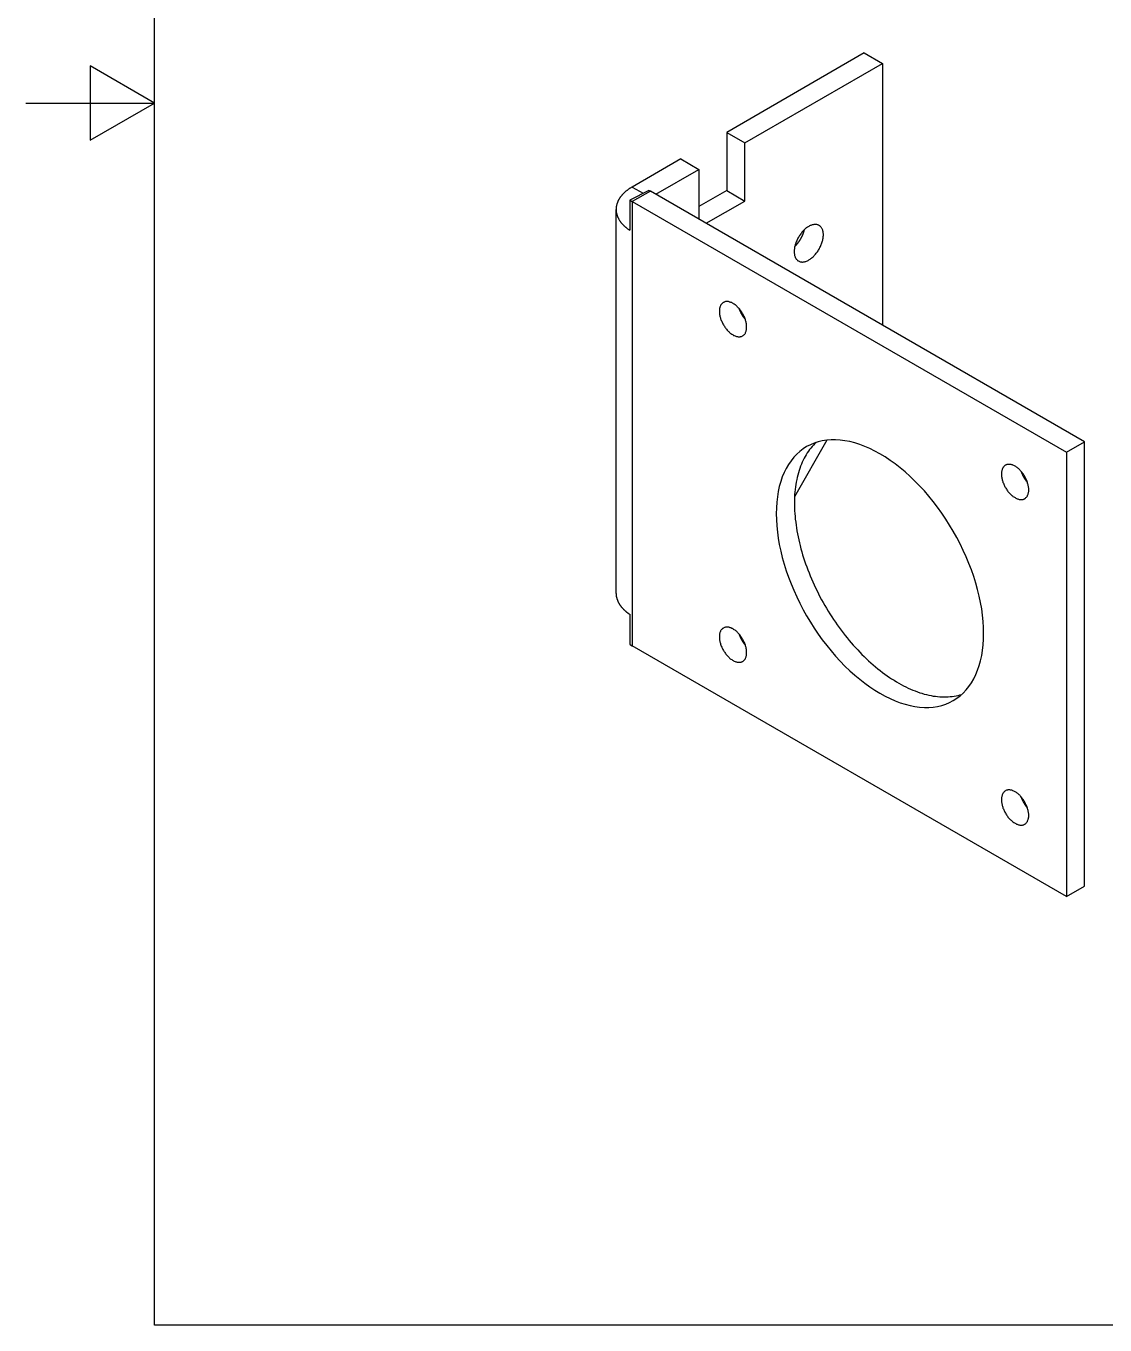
# Model space of a CAD drawing. Extents: x 0 to 297, y 0 to 210.
# Drawn here: x 0 to 83.9, y 10 to 111 of the extents above; entities that cross this region are included whole.
import ezdxf

# ---------------------------------------------------------------- set-up
doc = ezdxf.new("R2010")
doc.units = 0
doc.layers.get('0').update_dxf_attribs({"linetype": 'CONTINUOUS'})
for name, color, linetype in [('BORDER__ISO_', 7, 'CONTINUOUS'), ('VISIBLE__ISO_', 7, 'CONTINUOUS'), ('VISIBLE_NARROW__ISO_', 7, 'CONTINUOUS')]:
    doc.layers.add(name, color=color, linetype=linetype)

# ---------------------------------------------------------------- blocks, each defined once
blk = doc.blocks.new('BORDERS_DEFAULT_BORDER')
at = {"layer": 'BORDER__ISO_', "flags": 128}
for points in [[(10, 10), (10, 200), (287, 200), (287, 10), (10, 10)], [(0, 105), (10, 105), (5, 107.89), (5, 102.11), (10, 105)]]:
    blk.add_lwpolyline(points, dxfattribs=at)

msp = doc.modelspace()

# ---------------------------------------------------------------- linework, layer by layer
at = {"layer": 'VISIBLE__ISO_'}
for p, q in [((65.15, 108.89), (54.46, 102.72)), ((55.87, 101.9), (66.57, 108.07)), ((65.15, 108.89), (66.57, 108.07)), ((66.57, 108.07), (66.57, 87.74)), ((54.46, 102.72), (54.46, 98.2)), ((54.46, 102.72), (55.87, 101.9)), ((55.87, 97.38), (55.87, 101.9)), ((50.89, 100.65), (47.11, 98.47)), ((50.89, 100.65), (52.3, 99.84)), ((48.95, 97.91), (52.3, 99.84)), ((52.3, 99.84), (52.3, 95.97)), ((48.42, 98.21), (46.92, 97.45)), ((82.28, 78.66), (48.53, 98.15)), ((54.46, 98.2), (52.3, 96.95)), ((54.46, 98.2), (55.87, 97.38)), ((46.92, 97.45), (46.92, 95.11)), ((47.11, 97.34), (80.87, 77.85)), ((52.87, 95.65), (55.87, 97.38)), ((45.86, 66.88), (45.86, 96.73)), ((62.23, 78.79), (59.74, 74.39)), ((80.87, 77.85), (82.28, 78.66)), ((80.87, 77.85), (80.87, 43.31)), ((82.28, 44.13), (82.28, 78.66)), ((46.92, 65.26), (46.92, 62.92)), ((80.87, 43.31), (47.11, 62.8)), ((80.87, 43.31), (82.28, 44.13))]:
    msp.add_line(p, q, dxfattribs=at)
for points in [[(47.11, 98.47, 0), (47.08, 98.45, 0), (47.04, 98.43, 0), (47.01, 98.41, 0), (46.97, 98.39, 0), (46.94, 98.37, 0), (46.91, 98.35, 0), (46.87, 98.33, 0), (46.84, 98.3, 0), (46.81, 98.28, 0), (46.78, 98.26, 0), (46.75, 98.23, 0), (46.72, 98.21, 0), (46.69, 98.19, 0), (46.66, 98.17, 0), (46.63, 98.14, 0), (46.6, 98.12, 0), (46.57, 98.09, 0), (46.55, 98.07, 0), (46.52, 98.05, 0), (46.49, 98.02, 0), (46.47, 98, 0), (46.44, 97.97, 0), (46.42, 97.95, 0), (46.39, 97.92, 0), (46.37, 97.9, 0), (46.34, 97.87, 0), (46.32, 97.84, 0), (46.3, 97.82, 0), (46.28, 97.79, 0), (46.26, 97.77, 0), (46.23, 97.74, 0), (46.21, 97.71, 0), (46.19, 97.69, 0), (46.18, 97.66, 0), (46.16, 97.63, 0), (46.14, 97.61, 0), (46.12, 97.58, 0), (46.1, 97.55, 0), (46.09, 97.52, 0), (46.07, 97.5, 0), (46.06, 97.47, 0), (46.04, 97.44, 0), (46.03, 97.41, 0), (46.02, 97.39, 0), (46, 97.36, 0), (45.99, 97.33, 0), (45.98, 97.3, 0), (45.97, 97.27, 0), (45.96, 97.25, 0), (45.95, 97.22, 0), (45.94, 97.19, 0), (45.93, 97.16, 0), (45.92, 97.13, 0), (45.91, 97.1, 0), (45.9, 97.07, 0), (45.9, 97.05, 0), (45.89, 97.02, 0), (45.89, 96.99, 0), (45.88, 96.96, 0), (45.88, 96.93, 0), (45.87, 96.9, 0), (45.87, 96.87, 0), (45.87, 96.84, 0), (45.87, 96.81, 0), (45.86, 96.79, 0), (45.86, 96.76, 0), (45.86, 96.73, 0), (45.86, 96.7, 0), (45.86, 96.67, 0), (45.87, 96.64, 0), (45.87, 96.61, 0), (45.87, 96.58, 0), (45.87, 96.55, 0), (45.88, 96.53, 0), (45.88, 96.5, 0), (45.89, 96.47, 0), (45.89, 96.44, 0), (45.9, 96.41, 0), (45.91, 96.38, 0), (45.91, 96.35, 0), (45.92, 96.32, 0), (45.93, 96.3, 0), (45.94, 96.27, 0), (45.95, 96.24, 0), (45.96, 96.21, 0), (45.97, 96.18, 0), (45.98, 96.15, 0), (46, 96.13, 0), (46.01, 96.1, 0), (46.02, 96.07, 0), (46.04, 96.04, 0), (46.05, 96.02, 0), (46.06, 95.99, 0), (46.08, 95.96, 0), (46.1, 95.93, 0), (46.11, 95.91, 0), (46.13, 95.88, 0), (46.15, 95.85, 0), (46.17, 95.82, 0), (46.18, 95.8, 0), (46.2, 95.77, 0), (46.22, 95.74, 0), (46.24, 95.72, 0), (46.27, 95.69, 0), (46.29, 95.67, 0), (46.31, 95.64, 0), (46.33, 95.61, 0), (46.35, 95.59, 0), (46.38, 95.56, 0), (46.4, 95.54, 0), (46.43, 95.51, 0), (46.45, 95.49, 0), (46.48, 95.46, 0), (46.5, 95.44, 0), (46.53, 95.41, 0), (46.56, 95.39, 0), (46.59, 95.36, 0), (46.61, 95.34, 0), (46.64, 95.32, 0), (46.67, 95.29, 0), (46.7, 95.27, 0), (46.73, 95.25, 0), (46.76, 95.22, 0), (46.79, 95.2, 0), (46.82, 95.18, 0), (46.86, 95.16, 0), (46.89, 95.13, 0), (46.92, 95.11, 0)], [(48.42, 98.21, 0), (48.43, 98.21, 0), (48.43, 98.21, 0), (48.43, 98.21, 0), (48.43, 98.21, 0), (48.43, 98.21, 0), (48.43, 98.21, 0), (48.43, 98.21, 0), (48.43, 98.21, 0), (48.43, 98.21, 0), (48.43, 98.21, 0), (48.43, 98.21, 0), (48.43, 98.21, 0), (48.43, 98.21, 0), (48.44, 98.21, 0), (48.44, 98.21, 0), (48.44, 98.21, 0), (48.44, 98.21, 0), (48.44, 98.21, 0), (48.44, 98.21, 0), (48.44, 98.2, 0), (48.44, 98.2, 0), (48.44, 98.2, 0), (48.44, 98.2, 0), (48.44, 98.2, 0), (48.44, 98.2, 0), (48.44, 98.2, 0), (48.45, 98.2, 0), (48.45, 98.2, 0), (48.45, 98.2, 0), (48.45, 98.2, 0), (48.45, 98.2, 0), (48.45, 98.2, 0), (48.45, 98.2, 0), (48.45, 98.2, 0), (48.45, 98.2, 0), (48.45, 98.2, 0), (48.45, 98.2, 0), (48.45, 98.2, 0), (48.45, 98.2, 0), (48.46, 98.19, 0), (48.46, 98.19, 0), (48.46, 98.19, 0), (48.46, 98.19, 0), (48.46, 98.19, 0), (48.46, 98.19, 0), (48.46, 98.19, 0), (48.46, 98.19, 0), (48.46, 98.19, 0), (48.46, 98.19, 0), (48.46, 98.19, 0), (48.46, 98.19, 0), (48.46, 98.19, 0), (48.47, 98.19, 0), (48.47, 98.19, 0), (48.47, 98.19, 0), (48.47, 98.19, 0), (48.47, 98.19, 0), (48.47, 98.19, 0), (48.47, 98.19, 0), (48.47, 98.19, 0), (48.47, 98.18, 0), (48.47, 98.18, 0), (48.47, 98.18, 0), (48.47, 98.18, 0), (48.47, 98.18, 0), (48.48, 98.18, 0), (48.48, 98.18, 0), (48.48, 98.18, 0), (48.48, 98.18, 0), (48.48, 98.18, 0), (48.48, 98.18, 0), (48.48, 98.18, 0), (48.48, 98.18, 0), (48.48, 98.18, 0), (48.48, 98.18, 0), (48.48, 98.18, 0), (48.48, 98.18, 0), (48.49, 98.18, 0), (48.49, 98.18, 0), (48.49, 98.18, 0), (48.49, 98.17, 0), (48.49, 98.17, 0), (48.49, 98.17, 0), (48.49, 98.17, 0), (48.49, 98.17, 0), (48.49, 98.17, 0), (48.49, 98.17, 0), (48.49, 98.17, 0), (48.49, 98.17, 0), (48.49, 98.17, 0), (48.5, 98.17, 0), (48.5, 98.17, 0), (48.5, 98.17, 0), (48.5, 98.17, 0), (48.5, 98.17, 0), (48.5, 98.17, 0), (48.5, 98.17, 0), (48.5, 98.17, 0), (48.5, 98.17, 0), (48.5, 98.17, 0), (48.5, 98.17, 0), (48.5, 98.17, 0), (48.51, 98.16, 0), (48.51, 98.16, 0), (48.51, 98.16, 0), (48.51, 98.16, 0), (48.51, 98.16, 0), (48.51, 98.16, 0), (48.51, 98.16, 0), (48.51, 98.16, 0), (48.51, 98.16, 0), (48.51, 98.16, 0), (48.51, 98.16, 0), (48.51, 98.16, 0), (48.51, 98.16, 0), (48.52, 98.16, 0), (48.52, 98.16, 0), (48.52, 98.16, 0), (48.52, 98.16, 0), (48.52, 98.16, 0), (48.52, 98.16, 0), (48.52, 98.16, 0), (48.52, 98.16, 0), (48.52, 98.15, 0), (48.52, 98.15, 0), (48.52, 98.15, 0), (48.52, 98.15, 0), (48.53, 98.15, 0)], [(46.92, 97.45, 0), (46.92, 97.45, 0), (46.92, 97.45, 0), (46.93, 97.45, 0), (46.93, 97.45, 0), (46.93, 97.45, 0), (46.93, 97.45, 0), (46.93, 97.45, 0), (46.93, 97.45, 0), (46.93, 97.44, 0), (46.94, 97.44, 0), (46.94, 97.44, 0), (46.94, 97.44, 0), (46.94, 97.44, 0), (46.94, 97.44, 0), (46.94, 97.44, 0), (46.94, 97.44, 0), (46.95, 97.44, 0), (46.95, 97.44, 0), (46.95, 97.44, 0), (46.95, 97.43, 0), (46.95, 97.43, 0), (46.95, 97.43, 0), (46.95, 97.43, 0), (46.96, 97.43, 0), (46.96, 97.43, 0), (46.96, 97.43, 0), (46.96, 97.43, 0), (46.96, 97.43, 0), (46.96, 97.43, 0), (46.96, 97.42, 0), (46.97, 97.42, 0), (46.97, 97.42, 0), (46.97, 97.42, 0), (46.97, 97.42, 0), (46.97, 97.42, 0), (46.97, 97.42, 0), (46.98, 97.42, 0), (46.98, 97.42, 0), (46.98, 97.42, 0), (46.98, 97.42, 0), (46.98, 97.41, 0), (46.98, 97.41, 0), (46.98, 97.41, 0), (46.99, 97.41, 0), (46.99, 97.41, 0), (46.99, 97.41, 0), (46.99, 97.41, 0), (46.99, 97.41, 0), (46.99, 97.41, 0), (46.99, 97.41, 0), (47, 97.41, 0), (47, 97.4, 0), (47, 97.4, 0), (47, 97.4, 0), (47, 97.4, 0), (47, 97.4, 0), (47, 97.4, 0), (47.01, 97.4, 0), (47.01, 97.4, 0), (47.01, 97.4, 0), (47.01, 97.4, 0), (47.01, 97.4, 0), (47.01, 97.39, 0), (47.01, 97.39, 0), (47.02, 97.39, 0), (47.02, 97.39, 0), (47.02, 97.39, 0), (47.02, 97.39, 0), (47.02, 97.39, 0), (47.02, 97.39, 0), (47.02, 97.39, 0), (47.03, 97.39, 0), (47.03, 97.39, 0), (47.03, 97.38, 0), (47.03, 97.38, 0), (47.03, 97.38, 0), (47.03, 97.38, 0), (47.04, 97.38, 0), (47.04, 97.38, 0), (47.04, 97.38, 0), (47.04, 97.38, 0), (47.04, 97.38, 0), (47.04, 97.38, 0), (47.04, 97.38, 0), (47.05, 97.37, 0), (47.05, 97.37, 0), (47.05, 97.37, 0), (47.05, 97.37, 0), (47.05, 97.37, 0), (47.05, 97.37, 0), (47.05, 97.37, 0), (47.06, 97.37, 0), (47.06, 97.37, 0), (47.06, 97.37, 0), (47.06, 97.37, 0), (47.06, 97.36, 0), (47.06, 97.36, 0), (47.07, 97.36, 0), (47.07, 97.36, 0), (47.07, 97.36, 0), (47.07, 97.36, 0), (47.07, 97.36, 0), (47.07, 97.36, 0), (47.07, 97.36, 0), (47.08, 97.36, 0), (47.08, 97.36, 0), (47.08, 97.35, 0), (47.08, 97.35, 0), (47.08, 97.35, 0), (47.08, 97.35, 0), (47.09, 97.35, 0), (47.09, 97.35, 0), (47.09, 97.35, 0), (47.09, 97.35, 0), (47.09, 97.35, 0), (47.09, 97.35, 0), (47.09, 97.35, 0), (47.1, 97.35, 0), (47.1, 97.34, 0), (47.1, 97.34, 0), (47.1, 97.34, 0), (47.1, 97.34, 0), (47.1, 97.34, 0), (47.1, 97.34, 0), (47.11, 97.34, 0), (47.11, 97.34, 0), (47.11, 97.34, 0), (47.11, 97.34, 0)], [(61.64, 95.49, 0), (61.6, 95.51, 0), (61.56, 95.53, 0), (61.51, 95.54, 0), (61.47, 95.55, 0), (61.42, 95.56, 0), (61.37, 95.56, 0), (61.32, 95.56, 0), (61.27, 95.56, 0), (61.22, 95.55, 0), (61.17, 95.54, 0), (61.11, 95.53, 0), (61.06, 95.51, 0), (61, 95.49, 0), (60.95, 95.47, 0), (60.89, 95.44, 0), (60.84, 95.41, 0), (60.78, 95.38, 0), (60.73, 95.34, 0), (60.67, 95.3, 0), (60.62, 95.26, 0), (60.56, 95.21, 0), (60.51, 95.16, 0), (60.46, 95.11, 0), (60.41, 95.06, 0), (60.35, 95, 0), (60.31, 94.95, 0), (60.26, 94.89, 0), (60.21, 94.83, 0), (60.16, 94.76, 0), (60.12, 94.7, 0), (60.08, 94.63, 0), (60.04, 94.56, 0), (60, 94.5, 0), (59.96, 94.43, 0), (59.93, 94.36, 0), (59.9, 94.29, 0), (59.87, 94.21, 0), (59.84, 94.14, 0), (59.82, 94.07, 0), (59.79, 94, 0), (59.77, 93.93, 0), (59.76, 93.86, 0), (59.74, 93.79, 0), (59.73, 93.72, 0), (59.72, 93.65, 0), (59.71, 93.58, 0), (59.71, 93.51, 0), (59.71, 93.45, 0), (59.71, 93.39, 0), (59.71, 93.32, 0), (59.72, 93.27, 0), (59.73, 93.21, 0), (59.74, 93.15, 0), (59.76, 93.1, 0), (59.77, 93.05, 0), (59.79, 93, 0), (59.82, 92.95, 0), (59.84, 92.91, 0), (59.87, 92.87, 0), (59.9, 92.83, 0), (59.93, 92.8, 0), (59.96, 92.77, 0), (60, 92.74, 0), (60.04, 92.72, 0), (60.08, 92.7, 0), (60.12, 92.68, 0), (60.16, 92.66, 0), (60.21, 92.65, 0), (60.26, 92.65, 0), (60.31, 92.64, 0), (60.35, 92.64, 0), (60.41, 92.65, 0), (60.46, 92.65, 0), (60.51, 92.66, 0), (60.56, 92.68, 0), (60.62, 92.69, 0), (60.67, 92.71, 0), (60.73, 92.74, 0), (60.78, 92.77, 0), (60.84, 92.8, 0), (60.89, 92.83, 0), (60.95, 92.87, 0), (61, 92.91, 0), (61.06, 92.95, 0), (61.11, 92.99, 0), (61.17, 93.04, 0), (61.22, 93.09, 0), (61.27, 93.15, 0), (61.32, 93.2, 0), (61.37, 93.26, 0), (61.42, 93.32, 0), (61.47, 93.38, 0), (61.51, 93.44, 0), (61.56, 93.51, 0), (61.6, 93.57, 0), (61.64, 93.64, 0), (61.68, 93.71, 0), (61.71, 93.78, 0), (61.75, 93.85, 0), (61.78, 93.92, 0), (61.81, 93.99, 0), (61.84, 94.06, 0), (61.86, 94.13, 0), (61.88, 94.21, 0), (61.9, 94.28, 0), (61.92, 94.35, 0), (61.94, 94.42, 0), (61.95, 94.49, 0), (61.96, 94.56, 0), (61.96, 94.62, 0), (61.97, 94.69, 0), (61.97, 94.76, 0), (61.97, 94.82, 0), (61.96, 94.88, 0), (61.96, 94.94, 0), (61.95, 95, 0), (61.94, 95.05, 0), (61.92, 95.11, 0), (61.9, 95.16, 0), (61.88, 95.21, 0), (61.86, 95.25, 0), (61.84, 95.29, 0), (61.81, 95.33, 0), (61.78, 95.37, 0), (61.75, 95.41, 0), (61.71, 95.44, 0), (61.68, 95.46, 0), (61.64, 95.49, 0)], [(59.76, 93.86, 0), (59.77, 93.87, 0), (59.77, 93.88, 0), (59.78, 93.89, 0), (59.79, 93.89, 0), (59.8, 93.9, 0), (59.81, 93.91, 0), (59.81, 93.92, 0), (59.82, 93.93, 0), (59.83, 93.93, 0), (59.84, 93.94, 0), (59.85, 93.95, 0), (59.85, 93.96, 0), (59.86, 93.97, 0), (59.87, 93.98, 0), (59.88, 93.98, 0), (59.89, 93.99, 0), (59.89, 94, 0), (59.9, 94.01, 0), (59.91, 94.02, 0), (59.92, 94.03, 0), (59.92, 94.04, 0), (59.93, 94.05, 0), (59.94, 94.05, 0), (59.95, 94.06, 0), (59.96, 94.07, 0), (59.96, 94.08, 0), (59.97, 94.09, 0), (59.98, 94.1, 0), (59.99, 94.11, 0), (59.99, 94.12, 0), (60, 94.13, 0), (60.01, 94.14, 0), (60.02, 94.15, 0), (60.02, 94.16, 0), (60.03, 94.17, 0), (60.04, 94.18, 0), (60.04, 94.18, 0), (60.05, 94.19, 0), (60.06, 94.2, 0), (60.07, 94.21, 0), (60.07, 94.22, 0), (60.08, 94.23, 0), (60.09, 94.24, 0), (60.09, 94.25, 0), (60.1, 94.26, 0), (60.11, 94.27, 0), (60.11, 94.28, 0), (60.12, 94.29, 0), (60.13, 94.3, 0), (60.13, 94.31, 0), (60.14, 94.32, 0), (60.15, 94.33, 0), (60.15, 94.34, 0), (60.16, 94.35, 0), (60.17, 94.36, 0), (60.17, 94.37, 0), (60.18, 94.38, 0), (60.19, 94.39, 0), (60.19, 94.41, 0), (60.2, 94.42, 0), (60.21, 94.43, 0), (60.21, 94.44, 0), (60.22, 94.45, 0), (60.22, 94.46, 0), (60.23, 94.47, 0), (60.24, 94.48, 0), (60.24, 94.49, 0), (60.25, 94.5, 0), (60.25, 94.51, 0), (60.26, 94.52, 0), (60.27, 94.53, 0), (60.27, 94.54, 0), (60.28, 94.55, 0), (60.28, 94.56, 0), (60.29, 94.58, 0), (60.29, 94.59, 0), (60.3, 94.6, 0), (60.3, 94.61, 0), (60.31, 94.62, 0), (60.32, 94.63, 0), (60.32, 94.64, 0), (60.33, 94.65, 0), (60.33, 94.66, 0), (60.34, 94.67, 0), (60.34, 94.68, 0), (60.35, 94.69, 0), (60.35, 94.71, 0), (60.36, 94.72, 0), (60.36, 94.73, 0), (60.37, 94.74, 0), (60.37, 94.75, 0), (60.38, 94.76, 0), (60.38, 94.77, 0), (60.38, 94.78, 0), (60.39, 94.79, 0), (60.39, 94.81, 0), (60.4, 94.82, 0), (60.4, 94.83, 0), (60.41, 94.84, 0), (60.41, 94.85, 0), (60.42, 94.86, 0), (60.42, 94.87, 0), (60.42, 94.88, 0), (60.43, 94.89, 0), (60.43, 94.9, 0), (60.44, 94.92, 0), (60.44, 94.93, 0), (60.44, 94.94, 0), (60.45, 94.95, 0), (60.45, 94.96, 0), (60.45, 94.97, 0), (60.46, 94.98, 0), (60.46, 94.99, 0), (60.46, 95, 0), (60.47, 95.02, 0), (60.47, 95.03, 0), (60.47, 95.04, 0), (60.48, 95.05, 0), (60.48, 95.06, 0), (60.48, 95.07, 0), (60.49, 95.08, 0), (60.49, 95.09, 0), (60.49, 95.1, 0), (60.49, 95.12, 0), (60.5, 95.13, 0), (60.5, 95.14, 0), (60.5, 95.15, 0), (60.51, 95.16, 0)], [(55.7, 86.9, 0), (55.74, 86.92, 0), (55.77, 86.95, 0), (55.8, 86.98, 0), (55.83, 87.01, 0), (55.86, 87.04, 0), (55.89, 87.08, 0), (55.91, 87.12, 0), (55.93, 87.16, 0), (55.95, 87.21, 0), (55.96, 87.26, 0), (55.98, 87.31, 0), (55.99, 87.36, 0), (56, 87.41, 0), (56.01, 87.47, 0), (56.01, 87.53, 0), (56.01, 87.58, 0), (56.01, 87.65, 0), (56.01, 87.71, 0), (56, 87.77, 0), (55.99, 87.84, 0), (55.98, 87.9, 0), (55.96, 87.97, 0), (55.95, 88.03, 0), (55.93, 88.1, 0), (55.91, 88.17, 0), (55.89, 88.23, 0), (55.86, 88.3, 0), (55.83, 88.37, 0), (55.8, 88.44, 0), (55.77, 88.5, 0), (55.74, 88.57, 0), (55.7, 88.63, 0), (55.66, 88.69, 0), (55.62, 88.76, 0), (55.58, 88.82, 0), (55.54, 88.88, 0), (55.5, 88.93, 0), (55.45, 88.99, 0), (55.4, 89.04, 0), (55.36, 89.09, 0), (55.31, 89.14, 0), (55.26, 89.19, 0), (55.21, 89.24, 0), (55.16, 89.28, 0), (55.11, 89.32, 0), (55.05, 89.36, 0), (55, 89.39, 0), (54.95, 89.42, 0), (54.9, 89.45, 0), (54.85, 89.48, 0), (54.79, 89.5, 0), (54.74, 89.52, 0), (54.69, 89.53, 0), (54.64, 89.55, 0), (54.59, 89.56, 0), (54.54, 89.56, 0), (54.5, 89.57, 0), (54.45, 89.57, 0), (54.4, 89.56, 0), (54.36, 89.56, 0), (54.32, 89.55, 0), (54.28, 89.53, 0), (54.24, 89.52, 0), (54.2, 89.5, 0), (54.16, 89.47, 0), (54.13, 89.45, 0), (54.1, 89.42, 0), (54.07, 89.39, 0), (54.04, 89.35, 0), (54.01, 89.31, 0), (53.99, 89.27, 0), (53.97, 89.23, 0), (53.95, 89.19, 0), (53.93, 89.14, 0), (53.92, 89.09, 0), (53.91, 89.04, 0), (53.9, 88.98, 0), (53.89, 88.93, 0), (53.89, 88.87, 0), (53.89, 88.81, 0), (53.89, 88.75, 0), (53.89, 88.69, 0), (53.9, 88.62, 0), (53.91, 88.56, 0), (53.92, 88.49, 0), (53.93, 88.43, 0), (53.95, 88.36, 0), (53.97, 88.29, 0), (53.99, 88.23, 0), (54.01, 88.16, 0), (54.04, 88.09, 0), (54.07, 88.03, 0), (54.1, 87.96, 0), (54.13, 87.89, 0), (54.16, 87.83, 0), (54.2, 87.76, 0), (54.24, 87.7, 0), (54.28, 87.64, 0), (54.32, 87.58, 0), (54.36, 87.52, 0), (54.4, 87.46, 0), (54.45, 87.41, 0), (54.5, 87.35, 0), (54.54, 87.3, 0), (54.59, 87.25, 0), (54.64, 87.2, 0), (54.69, 87.16, 0), (54.74, 87.12, 0), (54.79, 87.08, 0), (54.85, 87.04, 0), (54.9, 87, 0), (54.95, 86.97, 0), (55, 86.94, 0), (55.05, 86.92, 0), (55.11, 86.9, 0), (55.16, 86.88, 0), (55.21, 86.86, 0), (55.26, 86.85, 0), (55.31, 86.84, 0), (55.36, 86.83, 0), (55.4, 86.83, 0), (55.45, 86.83, 0), (55.5, 86.83, 0), (55.54, 86.84, 0), (55.58, 86.85, 0), (55.62, 86.86, 0), (55.66, 86.88, 0), (55.7, 86.9, 0)], [(55.41, 89.04, 0), (55.41, 89.03, 0), (55.41, 89.02, 0), (55.41, 89.02, 0), (55.42, 89.01, 0), (55.42, 89, 0), (55.42, 88.99, 0), (55.42, 88.99, 0), (55.43, 88.98, 0), (55.43, 88.97, 0), (55.43, 88.97, 0), (55.44, 88.96, 0), (55.44, 88.95, 0), (55.44, 88.94, 0), (55.44, 88.94, 0), (55.45, 88.93, 0), (55.45, 88.92, 0), (55.45, 88.92, 0), (55.45, 88.91, 0), (55.46, 88.9, 0), (55.46, 88.89, 0), (55.46, 88.89, 0), (55.47, 88.88, 0), (55.47, 88.87, 0), (55.47, 88.86, 0), (55.48, 88.86, 0), (55.48, 88.85, 0), (55.48, 88.84, 0), (55.49, 88.84, 0), (55.49, 88.83, 0), (55.49, 88.82, 0), (55.49, 88.81, 0), (55.5, 88.81, 0), (55.5, 88.8, 0), (55.5, 88.79, 0), (55.51, 88.79, 0), (55.51, 88.78, 0), (55.51, 88.77, 0), (55.52, 88.76, 0), (55.52, 88.76, 0), (55.52, 88.75, 0), (55.53, 88.74, 0), (55.53, 88.74, 0), (55.54, 88.73, 0), (55.54, 88.72, 0), (55.54, 88.71, 0), (55.55, 88.71, 0), (55.55, 88.7, 0), (55.55, 88.69, 0), (55.56, 88.69, 0), (55.56, 88.68, 0), (55.56, 88.67, 0), (55.57, 88.66, 0), (55.57, 88.66, 0), (55.58, 88.65, 0), (55.58, 88.64, 0), (55.58, 88.64, 0), (55.59, 88.63, 0), (55.59, 88.62, 0), (55.59, 88.62, 0), (55.6, 88.61, 0), (55.6, 88.6, 0), (55.61, 88.59, 0), (55.61, 88.59, 0), (55.61, 88.58, 0), (55.62, 88.57, 0), (55.62, 88.57, 0), (55.63, 88.56, 0), (55.63, 88.55, 0), (55.63, 88.55, 0), (55.64, 88.54, 0), (55.64, 88.53, 0), (55.65, 88.53, 0), (55.65, 88.52, 0), (55.65, 88.51, 0), (55.66, 88.51, 0), (55.66, 88.5, 0), (55.67, 88.49, 0), (55.67, 88.49, 0), (55.68, 88.48, 0), (55.68, 88.47, 0), (55.68, 88.47, 0), (55.69, 88.46, 0), (55.69, 88.45, 0), (55.7, 88.45, 0), (55.7, 88.44, 0), (55.71, 88.43, 0), (55.71, 88.43, 0), (55.72, 88.42, 0), (55.72, 88.41, 0), (55.72, 88.41, 0), (55.73, 88.4, 0), (55.73, 88.39, 0), (55.74, 88.39, 0), (55.74, 88.38, 0), (55.75, 88.37, 0), (55.75, 88.37, 0), (55.76, 88.36, 0), (55.76, 88.35, 0), (55.77, 88.35, 0), (55.77, 88.34, 0), (55.77, 88.34, 0), (55.78, 88.33, 0), (55.78, 88.32, 0), (55.79, 88.32, 0), (55.79, 88.31, 0), (55.8, 88.3, 0), (55.8, 88.3, 0), (55.81, 88.29, 0), (55.81, 88.29, 0), (55.82, 88.28, 0), (55.82, 88.27, 0), (55.83, 88.27, 0), (55.83, 88.26, 0), (55.84, 88.25, 0), (55.84, 88.25, 0), (55.85, 88.24, 0), (55.85, 88.24, 0), (55.86, 88.23, 0), (55.86, 88.22, 0), (55.87, 88.22, 0), (55.87, 88.21, 0), (55.88, 88.21, 0), (55.88, 88.2, 0), (55.89, 88.2, 0), (55.89, 88.19, 0), (55.9, 88.18, 0), (55.9, 88.18, 0), (55.91, 88.17, 0)], [(72.07, 58.54, 0), (72.34, 58.72, 0), (72.6, 58.91, 0), (72.84, 59.13, 0), (73.07, 59.38, 0), (73.28, 59.64, 0), (73.48, 59.92, 0), (73.66, 60.23, 0), (73.82, 60.56, 0), (73.96, 60.9, 0), (74.08, 61.26, 0), (74.19, 61.64, 0), (74.28, 62.04, 0), (74.34, 62.45, 0), (74.39, 62.87, 0), (74.42, 63.31, 0), (74.43, 63.76, 0), (74.42, 64.23, 0), (74.39, 64.7, 0), (74.34, 65.18, 0), (74.28, 65.67, 0), (74.19, 66.16, 0), (74.08, 66.67, 0), (73.96, 67.17, 0), (73.82, 67.68, 0), (73.66, 68.19, 0), (73.48, 68.7, 0), (73.28, 69.21, 0), (73.07, 69.72, 0), (72.84, 70.22, 0), (72.6, 70.72, 0), (72.34, 71.22, 0), (72.07, 71.71, 0), (71.78, 72.19, 0), (71.48, 72.66, 0), (71.17, 73.12, 0), (70.85, 73.57, 0), (70.51, 74.01, 0), (70.17, 74.43, 0), (69.82, 74.84, 0), (69.45, 75.24, 0), (69.09, 75.61, 0), (68.71, 75.97, 0), (68.33, 76.32, 0), (67.94, 76.64, 0), (67.55, 76.94, 0), (67.16, 77.22, 0), (66.77, 77.49, 0), (66.37, 77.73, 0), (65.97, 77.94, 0), (65.58, 78.14, 0), (65.19, 78.31, 0), (64.8, 78.45, 0), (64.41, 78.58, 0), (64.03, 78.68, 0), (63.65, 78.75, 0), (63.29, 78.8, 0), (62.92, 78.82, 0), (62.57, 78.82, 0), (62.23, 78.79, 0), (61.89, 78.74, 0), (61.57, 78.67, 0), (61.26, 78.56, 0), (60.96, 78.44, 0), (60.67, 78.29, 0), (60.4, 78.12, 0), (60.14, 77.92, 0), (59.9, 77.7, 0), (59.67, 77.46, 0), (59.46, 77.19, 0), (59.26, 76.91, 0), (59.08, 76.6, 0), (58.92, 76.28, 0), (58.78, 75.93, 0), (58.66, 75.57, 0), (58.55, 75.19, 0), (58.46, 74.8, 0), (58.4, 74.39, 0), (58.35, 73.96, 0), (58.32, 73.52, 0), (58.31, 73.07, 0), (58.32, 72.61, 0), (58.35, 72.14, 0), (58.4, 71.65, 0), (58.46, 71.17, 0), (58.55, 70.67, 0), (58.66, 70.17, 0), (58.78, 69.66, 0), (58.92, 69.15, 0), (59.08, 68.64, 0), (59.26, 68.13, 0), (59.46, 67.62, 0), (59.67, 67.12, 0), (59.9, 66.61, 0), (60.14, 66.11, 0), (60.4, 65.61, 0), (60.67, 65.13, 0), (60.96, 64.65, 0), (61.26, 64.17, 0), (61.57, 63.71, 0), (61.89, 63.26, 0), (62.23, 62.83, 0), (62.57, 62.4, 0), (62.92, 61.99, 0), (63.29, 61.6, 0), (63.65, 61.22, 0), (64.03, 60.86, 0), (64.41, 60.52, 0), (64.8, 60.2, 0), (65.19, 59.89, 0), (65.58, 59.61, 0), (65.97, 59.35, 0), (66.37, 59.11, 0), (66.77, 58.89, 0), (67.16, 58.7, 0), (67.55, 58.53, 0), (67.94, 58.38, 0), (68.33, 58.26, 0), (68.71, 58.16, 0), (69.09, 58.09, 0), (69.45, 58.04, 0), (69.82, 58.01, 0), (70.17, 58.01, 0), (70.51, 58.04, 0), (70.85, 58.09, 0), (71.17, 58.17, 0), (71.48, 58.27, 0), (71.78, 58.39, 0), (72.07, 58.54, 0)], [(61.42, 78.62, 0), (61.31, 78.52, 0), (61.2, 78.41, 0), (61.1, 78.3, 0), (61, 78.18, 0), (60.9, 78.06, 0), (60.81, 77.93, 0), (60.72, 77.8, 0), (60.63, 77.66, 0), (60.55, 77.52, 0), (60.47, 77.38, 0), (60.4, 77.23, 0), (60.33, 77.08, 0), (60.26, 76.92, 0), (60.2, 76.76, 0), (60.14, 76.59, 0), (60.08, 76.43, 0), (60.03, 76.25, 0), (59.98, 76.08, 0), (59.94, 75.9, 0), (59.9, 75.72, 0), (59.86, 75.53, 0), (59.83, 75.34, 0), (59.8, 75.15, 0), (59.78, 74.96, 0), (59.76, 74.76, 0), (59.74, 74.56, 0), (59.73, 74.35, 0), (59.73, 74.15, 0), (59.72, 73.94, 0), (59.72, 73.73, 0), (59.73, 73.52, 0), (59.74, 73.3, 0), (59.75, 73.08, 0), (59.77, 72.86, 0), (59.79, 72.64, 0), (59.82, 72.42, 0), (59.85, 72.19, 0), (59.88, 71.97, 0), (59.92, 71.74, 0), (59.96, 71.51, 0), (60.01, 71.28, 0), (60.06, 71.05, 0), (60.11, 70.82, 0), (60.17, 70.59, 0), (60.23, 70.35, 0), (60.29, 70.12, 0), (60.36, 69.88, 0), (60.44, 69.65, 0), (60.51, 69.41, 0), (60.59, 69.18, 0), (60.68, 68.94, 0), (60.77, 68.71, 0), (60.86, 68.47, 0), (60.95, 68.24, 0), (61.05, 68, 0), (61.15, 67.77, 0), (61.26, 67.54, 0), (61.37, 67.31, 0), (61.48, 67.08, 0), (61.59, 66.85, 0), (61.71, 66.62, 0), (61.83, 66.39, 0), (61.96, 66.17, 0), (62.08, 65.94, 0), (62.21, 65.72, 0), (62.35, 65.5, 0), (62.48, 65.28, 0), (62.62, 65.06, 0), (62.76, 64.85, 0), (62.91, 64.64, 0), (63.05, 64.43, 0), (63.2, 64.22, 0), (63.35, 64.02, 0), (63.51, 63.81, 0), (63.66, 63.61, 0), (63.82, 63.42, 0), (63.98, 63.22, 0), (64.14, 63.03, 0), (64.3, 62.85, 0), (64.47, 62.66, 0), (64.64, 62.48, 0), (64.8, 62.3, 0), (64.97, 62.13, 0), (65.15, 61.96, 0), (65.32, 61.79, 0), (65.49, 61.63, 0), (65.67, 61.47, 0), (65.84, 61.32, 0), (66.02, 61.17, 0), (66.2, 61.02, 0), (66.38, 60.88, 0), (66.56, 60.74, 0), (66.74, 60.61, 0), (66.92, 60.48, 0), (67.1, 60.35, 0), (67.28, 60.23, 0), (67.47, 60.12, 0), (67.65, 60.01, 0), (67.83, 59.9, 0), (68.01, 59.8, 0), (68.19, 59.7, 0), (68.38, 59.61, 0), (68.56, 59.52, 0), (68.74, 59.44, 0), (68.92, 59.36, 0), (69.1, 59.29, 0), (69.28, 59.22, 0), (69.46, 59.16, 0), (69.63, 59.11, 0), (69.81, 59.05, 0), (69.99, 59.01, 0), (70.16, 58.97, 0), (70.34, 58.93, 0), (70.51, 58.9, 0), (70.68, 58.88, 0), (70.85, 58.86, 0), (71.02, 58.84, 0), (71.18, 58.83, 0), (71.35, 58.83, 0), (71.51, 58.83, 0), (71.67, 58.83, 0), (71.83, 58.85, 0), (71.98, 58.86, 0), (72.14, 58.89, 0), (72.29, 58.91, 0), (72.44, 58.95, 0), (72.59, 58.99, 0), (72.73, 59.03, 0)], [(77.62, 74.24, 0), (77.66, 74.27, 0), (77.69, 74.29, 0), (77.72, 74.32, 0), (77.75, 74.35, 0), (77.78, 74.39, 0), (77.81, 74.42, 0), (77.83, 74.46, 0), (77.85, 74.51, 0), (77.87, 74.55, 0), (77.89, 74.6, 0), (77.9, 74.65, 0), (77.91, 74.7, 0), (77.92, 74.76, 0), (77.93, 74.81, 0), (77.93, 74.87, 0), (77.93, 74.93, 0), (77.93, 74.99, 0), (77.93, 75.05, 0), (77.92, 75.12, 0), (77.91, 75.18, 0), (77.9, 75.25, 0), (77.89, 75.31, 0), (77.87, 75.38, 0), (77.85, 75.44, 0), (77.83, 75.51, 0), (77.81, 75.58, 0), (77.78, 75.65, 0), (77.75, 75.71, 0), (77.72, 75.78, 0), (77.69, 75.85, 0), (77.66, 75.91, 0), (77.62, 75.97, 0), (77.58, 76.04, 0), (77.54, 76.1, 0), (77.5, 76.16, 0), (77.46, 76.22, 0), (77.42, 76.28, 0), (77.37, 76.33, 0), (77.32, 76.39, 0), (77.28, 76.44, 0), (77.23, 76.49, 0), (77.18, 76.54, 0), (77.13, 76.58, 0), (77.08, 76.62, 0), (77.03, 76.66, 0), (76.97, 76.7, 0), (76.92, 76.73, 0), (76.87, 76.77, 0), (76.82, 76.79, 0), (76.77, 76.82, 0), (76.71, 76.84, 0), (76.66, 76.86, 0), (76.61, 76.88, 0), (76.56, 76.89, 0), (76.51, 76.9, 0), (76.46, 76.91, 0), (76.42, 76.91, 0), (76.37, 76.91, 0), (76.32, 76.91, 0), (76.28, 76.9, 0), (76.24, 76.89, 0), (76.2, 76.88, 0), (76.16, 76.86, 0), (76.12, 76.84, 0), (76.08, 76.82, 0), (76.05, 76.79, 0), (76.02, 76.76, 0), (75.99, 76.73, 0), (75.96, 76.7, 0), (75.93, 76.66, 0), (75.91, 76.62, 0), (75.89, 76.58, 0), (75.87, 76.53, 0), (75.86, 76.48, 0), (75.84, 76.43, 0), (75.83, 76.38, 0), (75.82, 76.33, 0), (75.81, 76.27, 0), (75.81, 76.21, 0), (75.81, 76.15, 0), (75.81, 76.09, 0), (75.81, 76.03, 0), (75.82, 75.97, 0), (75.83, 75.9, 0), (75.84, 75.84, 0), (75.86, 75.77, 0), (75.87, 75.71, 0), (75.89, 75.64, 0), (75.91, 75.57, 0), (75.93, 75.5, 0), (75.96, 75.44, 0), (75.99, 75.37, 0), (76.02, 75.3, 0), (76.05, 75.24, 0), (76.08, 75.17, 0), (76.12, 75.11, 0), (76.16, 75.05, 0), (76.2, 74.98, 0), (76.24, 74.92, 0), (76.28, 74.86, 0), (76.32, 74.81, 0), (76.37, 74.75, 0), (76.42, 74.7, 0), (76.46, 74.64, 0), (76.51, 74.59, 0), (76.56, 74.55, 0), (76.61, 74.5, 0), (76.66, 74.46, 0), (76.71, 74.42, 0), (76.77, 74.38, 0), (76.82, 74.35, 0), (76.87, 74.32, 0), (76.92, 74.29, 0), (76.97, 74.26, 0), (77.03, 74.24, 0), (77.08, 74.22, 0), (77.13, 74.2, 0), (77.18, 74.19, 0), (77.23, 74.18, 0), (77.28, 74.18, 0), (77.32, 74.17, 0), (77.37, 74.17, 0), (77.42, 74.18, 0), (77.46, 74.18, 0), (77.5, 74.19, 0), (77.54, 74.21, 0), (77.58, 74.22, 0), (77.62, 74.24, 0)], [(77.33, 76.38, 0), (77.33, 76.38, 0), (77.33, 76.37, 0), (77.33, 76.36, 0), (77.34, 76.35, 0), (77.34, 76.35, 0), (77.34, 76.34, 0), (77.34, 76.33, 0), (77.35, 76.32, 0), (77.35, 76.32, 0), (77.35, 76.31, 0), (77.36, 76.3, 0), (77.36, 76.3, 0), (77.36, 76.29, 0), (77.36, 76.28, 0), (77.37, 76.27, 0), (77.37, 76.27, 0), (77.37, 76.26, 0), (77.38, 76.25, 0), (77.38, 76.24, 0), (77.38, 76.24, 0), (77.38, 76.23, 0), (77.39, 76.22, 0), (77.39, 76.22, 0), (77.39, 76.21, 0), (77.4, 76.2, 0), (77.4, 76.19, 0), (77.4, 76.19, 0), (77.41, 76.18, 0), (77.41, 76.17, 0), (77.41, 76.17, 0), (77.42, 76.16, 0), (77.42, 76.15, 0), (77.42, 76.14, 0), (77.42, 76.14, 0), (77.43, 76.13, 0), (77.43, 76.12, 0), (77.43, 76.12, 0), (77.44, 76.11, 0), (77.44, 76.1, 0), (77.45, 76.09, 0), (77.45, 76.09, 0), (77.45, 76.08, 0), (77.46, 76.07, 0), (77.46, 76.07, 0), (77.46, 76.06, 0), (77.47, 76.05, 0), (77.47, 76.04, 0), (77.47, 76.04, 0), (77.48, 76.03, 0), (77.48, 76.02, 0), (77.48, 76.02, 0), (77.49, 76.01, 0), (77.49, 76, 0), (77.5, 75.99, 0), (77.5, 75.99, 0), (77.5, 75.98, 0), (77.51, 75.97, 0), (77.51, 75.97, 0), (77.51, 75.96, 0), (77.52, 75.95, 0), (77.52, 75.95, 0), (77.53, 75.94, 0), (77.53, 75.93, 0), (77.53, 75.92, 0), (77.54, 75.92, 0), (77.54, 75.91, 0), (77.55, 75.9, 0), (77.55, 75.9, 0), (77.55, 75.89, 0), (77.56, 75.88, 0), (77.56, 75.88, 0), (77.57, 75.87, 0), (77.57, 75.86, 0), (77.58, 75.86, 0), (77.58, 75.85, 0), (77.58, 75.84, 0), (77.59, 75.84, 0), (77.59, 75.83, 0), (77.6, 75.82, 0), (77.6, 75.82, 0), (77.61, 75.81, 0), (77.61, 75.8, 0), (77.61, 75.8, 0), (77.62, 75.79, 0), (77.62, 75.78, 0), (77.63, 75.78, 0), (77.63, 75.77, 0), (77.64, 75.76, 0), (77.64, 75.76, 0), (77.64, 75.75, 0), (77.65, 75.74, 0), (77.65, 75.74, 0), (77.66, 75.73, 0), (77.66, 75.72, 0), (77.67, 75.72, 0), (77.67, 75.71, 0), (77.68, 75.71, 0), (77.68, 75.7, 0), (77.69, 75.69, 0), (77.69, 75.69, 0), (77.7, 75.68, 0), (77.7, 75.67, 0), (77.7, 75.67, 0), (77.71, 75.66, 0), (77.71, 75.65, 0), (77.72, 75.65, 0), (77.72, 75.64, 0), (77.73, 75.64, 0), (77.73, 75.63, 0), (77.74, 75.62, 0), (77.74, 75.62, 0), (77.75, 75.61, 0), (77.75, 75.61, 0), (77.76, 75.6, 0), (77.76, 75.59, 0), (77.77, 75.59, 0), (77.77, 75.58, 0), (77.78, 75.58, 0), (77.78, 75.57, 0), (77.79, 75.56, 0), (77.79, 75.56, 0), (77.8, 75.55, 0), (77.8, 75.55, 0), (77.81, 75.54, 0), (77.81, 75.53, 0), (77.82, 75.53, 0), (77.82, 75.52, 0), (77.83, 75.52, 0)], [(45.86, 66.88, 0), (45.86, 66.86, 0), (45.86, 66.85, 0), (45.86, 66.84, 0), (45.86, 66.82, 0), (45.86, 66.81, 0), (45.87, 66.79, 0), (45.87, 66.78, 0), (45.87, 66.77, 0), (45.87, 66.75, 0), (45.87, 66.74, 0), (45.87, 66.73, 0), (45.87, 66.71, 0), (45.87, 66.7, 0), (45.88, 66.68, 0), (45.88, 66.67, 0), (45.88, 66.66, 0), (45.88, 66.64, 0), (45.88, 66.63, 0), (45.89, 66.62, 0), (45.89, 66.6, 0), (45.89, 66.59, 0), (45.9, 66.57, 0), (45.9, 66.56, 0), (45.9, 66.55, 0), (45.91, 66.53, 0), (45.91, 66.52, 0), (45.91, 66.51, 0), (45.92, 66.49, 0), (45.92, 66.48, 0), (45.92, 66.46, 0), (45.93, 66.45, 0), (45.93, 66.44, 0), (45.94, 66.42, 0), (45.94, 66.41, 0), (45.95, 66.4, 0), (45.95, 66.38, 0), (45.96, 66.37, 0), (45.96, 66.36, 0), (45.97, 66.34, 0), (45.97, 66.33, 0), (45.98, 66.32, 0), (45.98, 66.3, 0), (45.99, 66.29, 0), (45.99, 66.28, 0), (46, 66.26, 0), (46.01, 66.25, 0), (46.01, 66.23, 0), (46.02, 66.22, 0), (46.02, 66.21, 0), (46.03, 66.19, 0), (46.04, 66.18, 0), (46.04, 66.17, 0), (46.05, 66.16, 0), (46.06, 66.14, 0), (46.07, 66.13, 0), (46.07, 66.12, 0), (46.08, 66.1, 0), (46.09, 66.09, 0), (46.1, 66.08, 0), (46.1, 66.06, 0), (46.11, 66.05, 0), (46.12, 66.04, 0), (46.13, 66.02, 0), (46.14, 66.01, 0), (46.15, 66, 0), (46.15, 65.99, 0), (46.16, 65.97, 0), (46.17, 65.96, 0), (46.18, 65.95, 0), (46.19, 65.93, 0), (46.2, 65.92, 0), (46.21, 65.91, 0), (46.22, 65.9, 0), (46.23, 65.88, 0), (46.24, 65.87, 0), (46.25, 65.86, 0), (46.26, 65.85, 0), (46.27, 65.83, 0), (46.28, 65.82, 0), (46.29, 65.81, 0), (46.3, 65.8, 0), (46.31, 65.78, 0), (46.32, 65.77, 0), (46.33, 65.76, 0), (46.34, 65.75, 0), (46.35, 65.73, 0), (46.36, 65.72, 0), (46.38, 65.71, 0), (46.39, 65.7, 0), (46.4, 65.68, 0), (46.41, 65.67, 0), (46.42, 65.66, 0), (46.43, 65.65, 0), (46.45, 65.64, 0), (46.46, 65.62, 0), (46.47, 65.61, 0), (46.48, 65.6, 0), (46.49, 65.59, 0), (46.51, 65.58, 0), (46.52, 65.57, 0), (46.53, 65.55, 0), (46.55, 65.54, 0), (46.56, 65.53, 0), (46.57, 65.52, 0), (46.59, 65.51, 0), (46.6, 65.5, 0), (46.61, 65.48, 0), (46.63, 65.47, 0), (46.64, 65.46, 0), (46.65, 65.45, 0), (46.67, 65.44, 0), (46.68, 65.43, 0), (46.7, 65.42, 0), (46.71, 65.41, 0), (46.72, 65.39, 0), (46.74, 65.38, 0), (46.75, 65.37, 0), (46.77, 65.36, 0), (46.78, 65.35, 0), (46.8, 65.34, 0), (46.81, 65.33, 0), (46.83, 65.32, 0), (46.84, 65.31, 0), (46.86, 65.3, 0), (46.87, 65.29, 0), (46.89, 65.28, 0), (46.91, 65.27, 0), (46.92, 65.26, 0)], [(55.7, 61.59, 0), (55.74, 61.61, 0), (55.77, 61.64, 0), (55.8, 61.66, 0), (55.83, 61.7, 0), (55.86, 61.73, 0), (55.89, 61.77, 0), (55.91, 61.81, 0), (55.93, 61.85, 0), (55.95, 61.9, 0), (55.96, 61.94, 0), (55.98, 61.99, 0), (55.99, 62.05, 0), (56, 62.1, 0), (56.01, 62.16, 0), (56.01, 62.21, 0), (56.01, 62.27, 0), (56.01, 62.33, 0), (56.01, 62.4, 0), (56, 62.46, 0), (55.99, 62.52, 0), (55.98, 62.59, 0), (55.96, 62.66, 0), (55.95, 62.72, 0), (55.93, 62.79, 0), (55.91, 62.86, 0), (55.89, 62.92, 0), (55.86, 62.99, 0), (55.83, 63.06, 0), (55.8, 63.12, 0), (55.77, 63.19, 0), (55.74, 63.25, 0), (55.7, 63.32, 0), (55.66, 63.38, 0), (55.62, 63.44, 0), (55.58, 63.5, 0), (55.54, 63.56, 0), (55.5, 63.62, 0), (55.45, 63.68, 0), (55.4, 63.73, 0), (55.36, 63.78, 0), (55.31, 63.83, 0), (55.26, 63.88, 0), (55.21, 63.93, 0), (55.16, 63.97, 0), (55.11, 64.01, 0), (55.05, 64.04, 0), (55, 64.08, 0), (54.95, 64.11, 0), (54.9, 64.14, 0), (54.85, 64.16, 0), (54.79, 64.19, 0), (54.74, 64.21, 0), (54.69, 64.22, 0), (54.64, 64.24, 0), (54.59, 64.25, 0), (54.54, 64.25, 0), (54.5, 64.25, 0), (54.45, 64.25, 0), (54.4, 64.25, 0), (54.36, 64.24, 0), (54.32, 64.23, 0), (54.28, 64.22, 0), (54.24, 64.2, 0), (54.2, 64.18, 0), (54.16, 64.16, 0), (54.13, 64.14, 0), (54.1, 64.11, 0), (54.07, 64.08, 0), (54.04, 64.04, 0), (54.01, 64, 0), (53.99, 63.96, 0), (53.97, 63.92, 0), (53.95, 63.88, 0), (53.93, 63.83, 0), (53.92, 63.78, 0), (53.91, 63.73, 0), (53.9, 63.67, 0), (53.89, 63.62, 0), (53.89, 63.56, 0), (53.89, 63.5, 0), (53.89, 63.44, 0), (53.89, 63.38, 0), (53.9, 63.31, 0), (53.91, 63.25, 0), (53.92, 63.18, 0), (53.93, 63.12, 0), (53.95, 63.05, 0), (53.97, 62.98, 0), (53.99, 62.92, 0), (54.01, 62.85, 0), (54.04, 62.78, 0), (54.07, 62.71, 0), (54.1, 62.65, 0), (54.13, 62.58, 0), (54.16, 62.52, 0), (54.2, 62.45, 0), (54.24, 62.39, 0), (54.28, 62.33, 0), (54.32, 62.27, 0), (54.36, 62.21, 0), (54.4, 62.15, 0), (54.45, 62.09, 0), (54.5, 62.04, 0), (54.54, 61.99, 0), (54.59, 61.94, 0), (54.64, 61.89, 0), (54.69, 61.85, 0), (54.74, 61.8, 0), (54.79, 61.76, 0), (54.85, 61.73, 0), (54.9, 61.69, 0), (54.95, 61.66, 0), (55, 61.63, 0), (55.05, 61.61, 0), (55.11, 61.58, 0), (55.16, 61.57, 0), (55.21, 61.55, 0), (55.26, 61.54, 0), (55.31, 61.53, 0), (55.36, 61.52, 0), (55.4, 61.52, 0), (55.45, 61.52, 0), (55.5, 61.52, 0), (55.54, 61.53, 0), (55.58, 61.54, 0), (55.62, 61.55, 0), (55.66, 61.57, 0), (55.7, 61.59, 0)], [(55.41, 63.73, 0), (55.41, 63.72, 0), (55.41, 63.71, 0), (55.41, 63.71, 0), (55.42, 63.7, 0), (55.42, 63.69, 0), (55.42, 63.68, 0), (55.42, 63.68, 0), (55.43, 63.67, 0), (55.43, 63.66, 0), (55.43, 63.65, 0), (55.44, 63.65, 0), (55.44, 63.64, 0), (55.44, 63.63, 0), (55.44, 63.63, 0), (55.45, 63.62, 0), (55.45, 63.61, 0), (55.45, 63.6, 0), (55.45, 63.6, 0), (55.46, 63.59, 0), (55.46, 63.58, 0), (55.46, 63.57, 0), (55.47, 63.57, 0), (55.47, 63.56, 0), (55.47, 63.55, 0), (55.48, 63.55, 0), (55.48, 63.54, 0), (55.48, 63.53, 0), (55.49, 63.52, 0), (55.49, 63.52, 0), (55.49, 63.51, 0), (55.49, 63.5, 0), (55.5, 63.5, 0), (55.5, 63.49, 0), (55.5, 63.48, 0), (55.51, 63.47, 0), (55.51, 63.47, 0), (55.51, 63.46, 0), (55.52, 63.45, 0), (55.52, 63.45, 0), (55.52, 63.44, 0), (55.53, 63.43, 0), (55.53, 63.42, 0), (55.54, 63.42, 0), (55.54, 63.41, 0), (55.54, 63.4, 0), (55.55, 63.4, 0), (55.55, 63.39, 0), (55.55, 63.38, 0), (55.56, 63.37, 0), (55.56, 63.37, 0), (55.56, 63.36, 0), (55.57, 63.35, 0), (55.57, 63.35, 0), (55.58, 63.34, 0), (55.58, 63.33, 0), (55.58, 63.32, 0), (55.59, 63.32, 0), (55.59, 63.31, 0), (55.59, 63.3, 0), (55.6, 63.3, 0), (55.6, 63.29, 0), (55.61, 63.28, 0), (55.61, 63.28, 0), (55.61, 63.27, 0), (55.62, 63.26, 0), (55.62, 63.26, 0), (55.63, 63.25, 0), (55.63, 63.24, 0), (55.63, 63.23, 0), (55.64, 63.23, 0), (55.64, 63.22, 0), (55.65, 63.21, 0), (55.65, 63.21, 0), (55.65, 63.2, 0), (55.66, 63.19, 0), (55.66, 63.19, 0), (55.67, 63.18, 0), (55.67, 63.17, 0), (55.68, 63.17, 0), (55.68, 63.16, 0), (55.68, 63.15, 0), (55.69, 63.15, 0), (55.69, 63.14, 0), (55.7, 63.13, 0), (55.7, 63.13, 0), (55.71, 63.12, 0), (55.71, 63.11, 0), (55.72, 63.11, 0), (55.72, 63.1, 0), (55.72, 63.09, 0), (55.73, 63.09, 0), (55.73, 63.08, 0), (55.74, 63.08, 0), (55.74, 63.07, 0), (55.75, 63.06, 0), (55.75, 63.06, 0), (55.76, 63.05, 0), (55.76, 63.04, 0), (55.77, 63.04, 0), (55.77, 63.03, 0), (55.77, 63.02, 0), (55.78, 63.02, 0), (55.78, 63.01, 0), (55.79, 63.01, 0), (55.79, 63, 0), (55.8, 62.99, 0), (55.8, 62.99, 0), (55.81, 62.98, 0), (55.81, 62.97, 0), (55.82, 62.97, 0), (55.82, 62.96, 0), (55.83, 62.96, 0), (55.83, 62.95, 0), (55.84, 62.94, 0), (55.84, 62.94, 0), (55.85, 62.93, 0), (55.85, 62.93, 0), (55.86, 62.92, 0), (55.86, 62.91, 0), (55.87, 62.91, 0), (55.87, 62.9, 0), (55.88, 62.9, 0), (55.88, 62.89, 0), (55.89, 62.88, 0), (55.89, 62.88, 0), (55.9, 62.87, 0), (55.9, 62.87, 0), (55.91, 62.86, 0)], [(46.92, 62.92, 0), (46.92, 62.91, 0), (46.92, 62.91, 0), (46.93, 62.91, 0), (46.93, 62.91, 0), (46.93, 62.91, 0), (46.93, 62.91, 0), (46.93, 62.91, 0), (46.93, 62.91, 0), (46.93, 62.91, 0), (46.94, 62.91, 0), (46.94, 62.9, 0), (46.94, 62.9, 0), (46.94, 62.9, 0), (46.94, 62.9, 0), (46.94, 62.9, 0), (46.94, 62.9, 0), (46.95, 62.9, 0), (46.95, 62.9, 0), (46.95, 62.9, 0), (46.95, 62.9, 0), (46.95, 62.9, 0), (46.95, 62.89, 0), (46.95, 62.89, 0), (46.96, 62.89, 0), (46.96, 62.89, 0), (46.96, 62.89, 0), (46.96, 62.89, 0), (46.96, 62.89, 0), (46.96, 62.89, 0), (46.96, 62.89, 0), (46.97, 62.89, 0), (46.97, 62.89, 0), (46.97, 62.88, 0), (46.97, 62.88, 0), (46.97, 62.88, 0), (46.97, 62.88, 0), (46.98, 62.88, 0), (46.98, 62.88, 0), (46.98, 62.88, 0), (46.98, 62.88, 0), (46.98, 62.88, 0), (46.98, 62.88, 0), (46.98, 62.88, 0), (46.99, 62.87, 0), (46.99, 62.87, 0), (46.99, 62.87, 0), (46.99, 62.87, 0), (46.99, 62.87, 0), (46.99, 62.87, 0), (46.99, 62.87, 0), (47, 62.87, 0), (47, 62.87, 0), (47, 62.87, 0), (47, 62.87, 0), (47, 62.86, 0), (47, 62.86, 0), (47, 62.86, 0), (47.01, 62.86, 0), (47.01, 62.86, 0), (47.01, 62.86, 0), (47.01, 62.86, 0), (47.01, 62.86, 0), (47.01, 62.86, 0), (47.01, 62.86, 0), (47.02, 62.85, 0), (47.02, 62.85, 0), (47.02, 62.85, 0), (47.02, 62.85, 0), (47.02, 62.85, 0), (47.02, 62.85, 0), (47.02, 62.85, 0), (47.03, 62.85, 0), (47.03, 62.85, 0), (47.03, 62.85, 0), (47.03, 62.85, 0), (47.03, 62.84, 0), (47.03, 62.84, 0), (47.04, 62.84, 0), (47.04, 62.84, 0), (47.04, 62.84, 0), (47.04, 62.84, 0), (47.04, 62.84, 0), (47.04, 62.84, 0), (47.04, 62.84, 0), (47.05, 62.84, 0), (47.05, 62.84, 0), (47.05, 62.84, 0), (47.05, 62.83, 0), (47.05, 62.83, 0), (47.05, 62.83, 0), (47.05, 62.83, 0), (47.06, 62.83, 0), (47.06, 62.83, 0), (47.06, 62.83, 0), (47.06, 62.83, 0), (47.06, 62.83, 0), (47.06, 62.83, 0), (47.07, 62.83, 0), (47.07, 62.82, 0), (47.07, 62.82, 0), (47.07, 62.82, 0), (47.07, 62.82, 0), (47.07, 62.82, 0), (47.07, 62.82, 0), (47.08, 62.82, 0), (47.08, 62.82, 0), (47.08, 62.82, 0), (47.08, 62.82, 0), (47.08, 62.82, 0), (47.08, 62.81, 0), (47.09, 62.81, 0), (47.09, 62.81, 0), (47.09, 62.81, 0), (47.09, 62.81, 0), (47.09, 62.81, 0), (47.09, 62.81, 0), (47.09, 62.81, 0), (47.1, 62.81, 0), (47.1, 62.81, 0), (47.1, 62.81, 0), (47.1, 62.8, 0), (47.1, 62.8, 0), (47.1, 62.8, 0), (47.1, 62.8, 0), (47.11, 62.8, 0), (47.11, 62.8, 0), (47.11, 62.8, 0), (47.11, 62.8, 0)], [(77.62, 48.93, 0), (77.66, 48.95, 0), (77.69, 48.98, 0), (77.72, 49.01, 0), (77.75, 49.04, 0), (77.78, 49.08, 0), (77.81, 49.11, 0), (77.83, 49.15, 0), (77.85, 49.2, 0), (77.87, 49.24, 0), (77.89, 49.29, 0), (77.9, 49.34, 0), (77.91, 49.39, 0), (77.92, 49.44, 0), (77.93, 49.5, 0), (77.93, 49.56, 0), (77.93, 49.62, 0), (77.93, 49.68, 0), (77.93, 49.74, 0), (77.92, 49.8, 0), (77.91, 49.87, 0), (77.9, 49.93, 0), (77.89, 50, 0), (77.87, 50.07, 0), (77.85, 50.13, 0), (77.83, 50.2, 0), (77.81, 50.27, 0), (77.78, 50.33, 0), (77.75, 50.4, 0), (77.72, 50.47, 0), (77.69, 50.53, 0), (77.66, 50.6, 0), (77.62, 50.66, 0), (77.58, 50.73, 0), (77.54, 50.79, 0), (77.5, 50.85, 0), (77.46, 50.91, 0), (77.42, 50.97, 0), (77.37, 51.02, 0), (77.32, 51.08, 0), (77.28, 51.13, 0), (77.23, 51.18, 0), (77.18, 51.22, 0), (77.13, 51.27, 0), (77.08, 51.31, 0), (77.03, 51.35, 0), (76.97, 51.39, 0), (76.92, 51.42, 0), (76.87, 51.45, 0), (76.82, 51.48, 0), (76.77, 51.51, 0), (76.71, 51.53, 0), (76.66, 51.55, 0), (76.61, 51.57, 0), (76.56, 51.58, 0), (76.51, 51.59, 0), (76.46, 51.6, 0), (76.42, 51.6, 0), (76.37, 51.6, 0), (76.32, 51.6, 0), (76.28, 51.59, 0), (76.24, 51.58, 0), (76.2, 51.57, 0), (76.16, 51.55, 0), (76.12, 51.53, 0), (76.08, 51.51, 0), (76.05, 51.48, 0), (76.02, 51.45, 0), (75.99, 51.42, 0), (75.96, 51.38, 0), (75.93, 51.35, 0), (75.91, 51.31, 0), (75.89, 51.26, 0), (75.87, 51.22, 0), (75.86, 51.17, 0), (75.84, 51.12, 0), (75.83, 51.07, 0), (75.82, 51.02, 0), (75.81, 50.96, 0), (75.81, 50.9, 0), (75.81, 50.84, 0), (75.81, 50.78, 0), (75.81, 50.72, 0), (75.82, 50.66, 0), (75.83, 50.59, 0), (75.84, 50.53, 0), (75.86, 50.46, 0), (75.87, 50.39, 0), (75.89, 50.33, 0), (75.91, 50.26, 0), (75.93, 50.19, 0), (75.96, 50.13, 0), (75.99, 50.06, 0), (76.02, 49.99, 0), (76.05, 49.93, 0), (76.08, 49.86, 0), (76.12, 49.8, 0), (76.16, 49.73, 0), (76.2, 49.67, 0), (76.24, 49.61, 0), (76.28, 49.55, 0), (76.32, 49.49, 0), (76.37, 49.44, 0), (76.42, 49.38, 0), (76.46, 49.33, 0), (76.51, 49.28, 0), (76.56, 49.24, 0), (76.61, 49.19, 0), (76.66, 49.15, 0), (76.71, 49.11, 0), (76.77, 49.07, 0), (76.82, 49.04, 0), (76.87, 49.01, 0), (76.92, 48.98, 0), (76.97, 48.95, 0), (77.03, 48.93, 0), (77.08, 48.91, 0), (77.13, 48.89, 0), (77.18, 48.88, 0), (77.23, 48.87, 0), (77.28, 48.86, 0), (77.32, 48.86, 0), (77.37, 48.86, 0), (77.42, 48.86, 0), (77.46, 48.87, 0), (77.5, 48.88, 0), (77.54, 48.89, 0), (77.58, 48.91, 0), (77.62, 48.93, 0)], [(77.33, 51.07, 0), (77.33, 51.06, 0), (77.33, 51.06, 0), (77.33, 51.05, 0), (77.34, 51.04, 0), (77.34, 51.03, 0), (77.34, 51.03, 0), (77.34, 51.02, 0), (77.35, 51.01, 0), (77.35, 51.01, 0), (77.35, 51, 0), (77.36, 50.99, 0), (77.36, 50.98, 0), (77.36, 50.98, 0), (77.36, 50.97, 0), (77.37, 50.96, 0), (77.37, 50.96, 0), (77.37, 50.95, 0), (77.38, 50.94, 0), (77.38, 50.93, 0), (77.38, 50.93, 0), (77.38, 50.92, 0), (77.39, 50.91, 0), (77.39, 50.9, 0), (77.39, 50.9, 0), (77.4, 50.89, 0), (77.4, 50.88, 0), (77.4, 50.88, 0), (77.41, 50.87, 0), (77.41, 50.86, 0), (77.41, 50.85, 0), (77.42, 50.85, 0), (77.42, 50.84, 0), (77.42, 50.83, 0), (77.42, 50.83, 0), (77.43, 50.82, 0), (77.43, 50.81, 0), (77.43, 50.8, 0), (77.44, 50.8, 0), (77.44, 50.79, 0), (77.45, 50.78, 0), (77.45, 50.78, 0), (77.45, 50.77, 0), (77.46, 50.76, 0), (77.46, 50.75, 0), (77.46, 50.75, 0), (77.47, 50.74, 0), (77.47, 50.73, 0), (77.47, 50.73, 0), (77.48, 50.72, 0), (77.48, 50.71, 0), (77.48, 50.7, 0), (77.49, 50.7, 0), (77.49, 50.69, 0), (77.5, 50.68, 0), (77.5, 50.68, 0), (77.5, 50.67, 0), (77.51, 50.66, 0), (77.51, 50.66, 0), (77.51, 50.65, 0), (77.52, 50.64, 0), (77.52, 50.63, 0), (77.53, 50.63, 0), (77.53, 50.62, 0), (77.53, 50.61, 0), (77.54, 50.61, 0), (77.54, 50.6, 0), (77.55, 50.59, 0), (77.55, 50.59, 0), (77.55, 50.58, 0), (77.56, 50.57, 0), (77.56, 50.57, 0), (77.57, 50.56, 0), (77.57, 50.55, 0), (77.58, 50.55, 0), (77.58, 50.54, 0), (77.58, 50.53, 0), (77.59, 50.53, 0), (77.59, 50.52, 0), (77.6, 50.51, 0), (77.6, 50.51, 0), (77.61, 50.5, 0), (77.61, 50.49, 0), (77.61, 50.48, 0), (77.62, 50.48, 0), (77.62, 50.47, 0), (77.63, 50.47, 0), (77.63, 50.46, 0), (77.64, 50.45, 0), (77.64, 50.45, 0), (77.64, 50.44, 0), (77.65, 50.43, 0), (77.65, 50.43, 0), (77.66, 50.42, 0), (77.66, 50.41, 0), (77.67, 50.41, 0), (77.67, 50.4, 0), (77.68, 50.39, 0), (77.68, 50.39, 0), (77.69, 50.38, 0), (77.69, 50.37, 0), (77.7, 50.37, 0), (77.7, 50.36, 0), (77.7, 50.36, 0), (77.71, 50.35, 0), (77.71, 50.34, 0), (77.72, 50.34, 0), (77.72, 50.33, 0), (77.73, 50.32, 0), (77.73, 50.32, 0), (77.74, 50.31, 0), (77.74, 50.31, 0), (77.75, 50.3, 0), (77.75, 50.29, 0), (77.76, 50.29, 0), (77.76, 50.28, 0), (77.77, 50.28, 0), (77.77, 50.27, 0), (77.78, 50.26, 0), (77.78, 50.26, 0), (77.79, 50.25, 0), (77.79, 50.25, 0), (77.8, 50.24, 0), (77.8, 50.23, 0), (77.81, 50.23, 0), (77.81, 50.22, 0), (77.82, 50.22, 0), (77.82, 50.21, 0), (77.83, 50.21, 0)]]:
    msp.add_polyline3d(points, dxfattribs=at)
at = {"layer": 'VISIBLE_NARROW__ISO_'}
for p, q in [((47.11, 98.47), (47.96, 97.98)), ((48.53, 98.15), (47.11, 97.34)), ((47.11, 97.34), (47.11, 62.8))]:
    msp.add_line(p, q, dxfattribs=at)

# ---------------------------------------------------------------- block references
msp.add_blockref('BORDERS_DEFAULT_BORDER', (0, 0))

doc.saveas('drawing.dxf')
